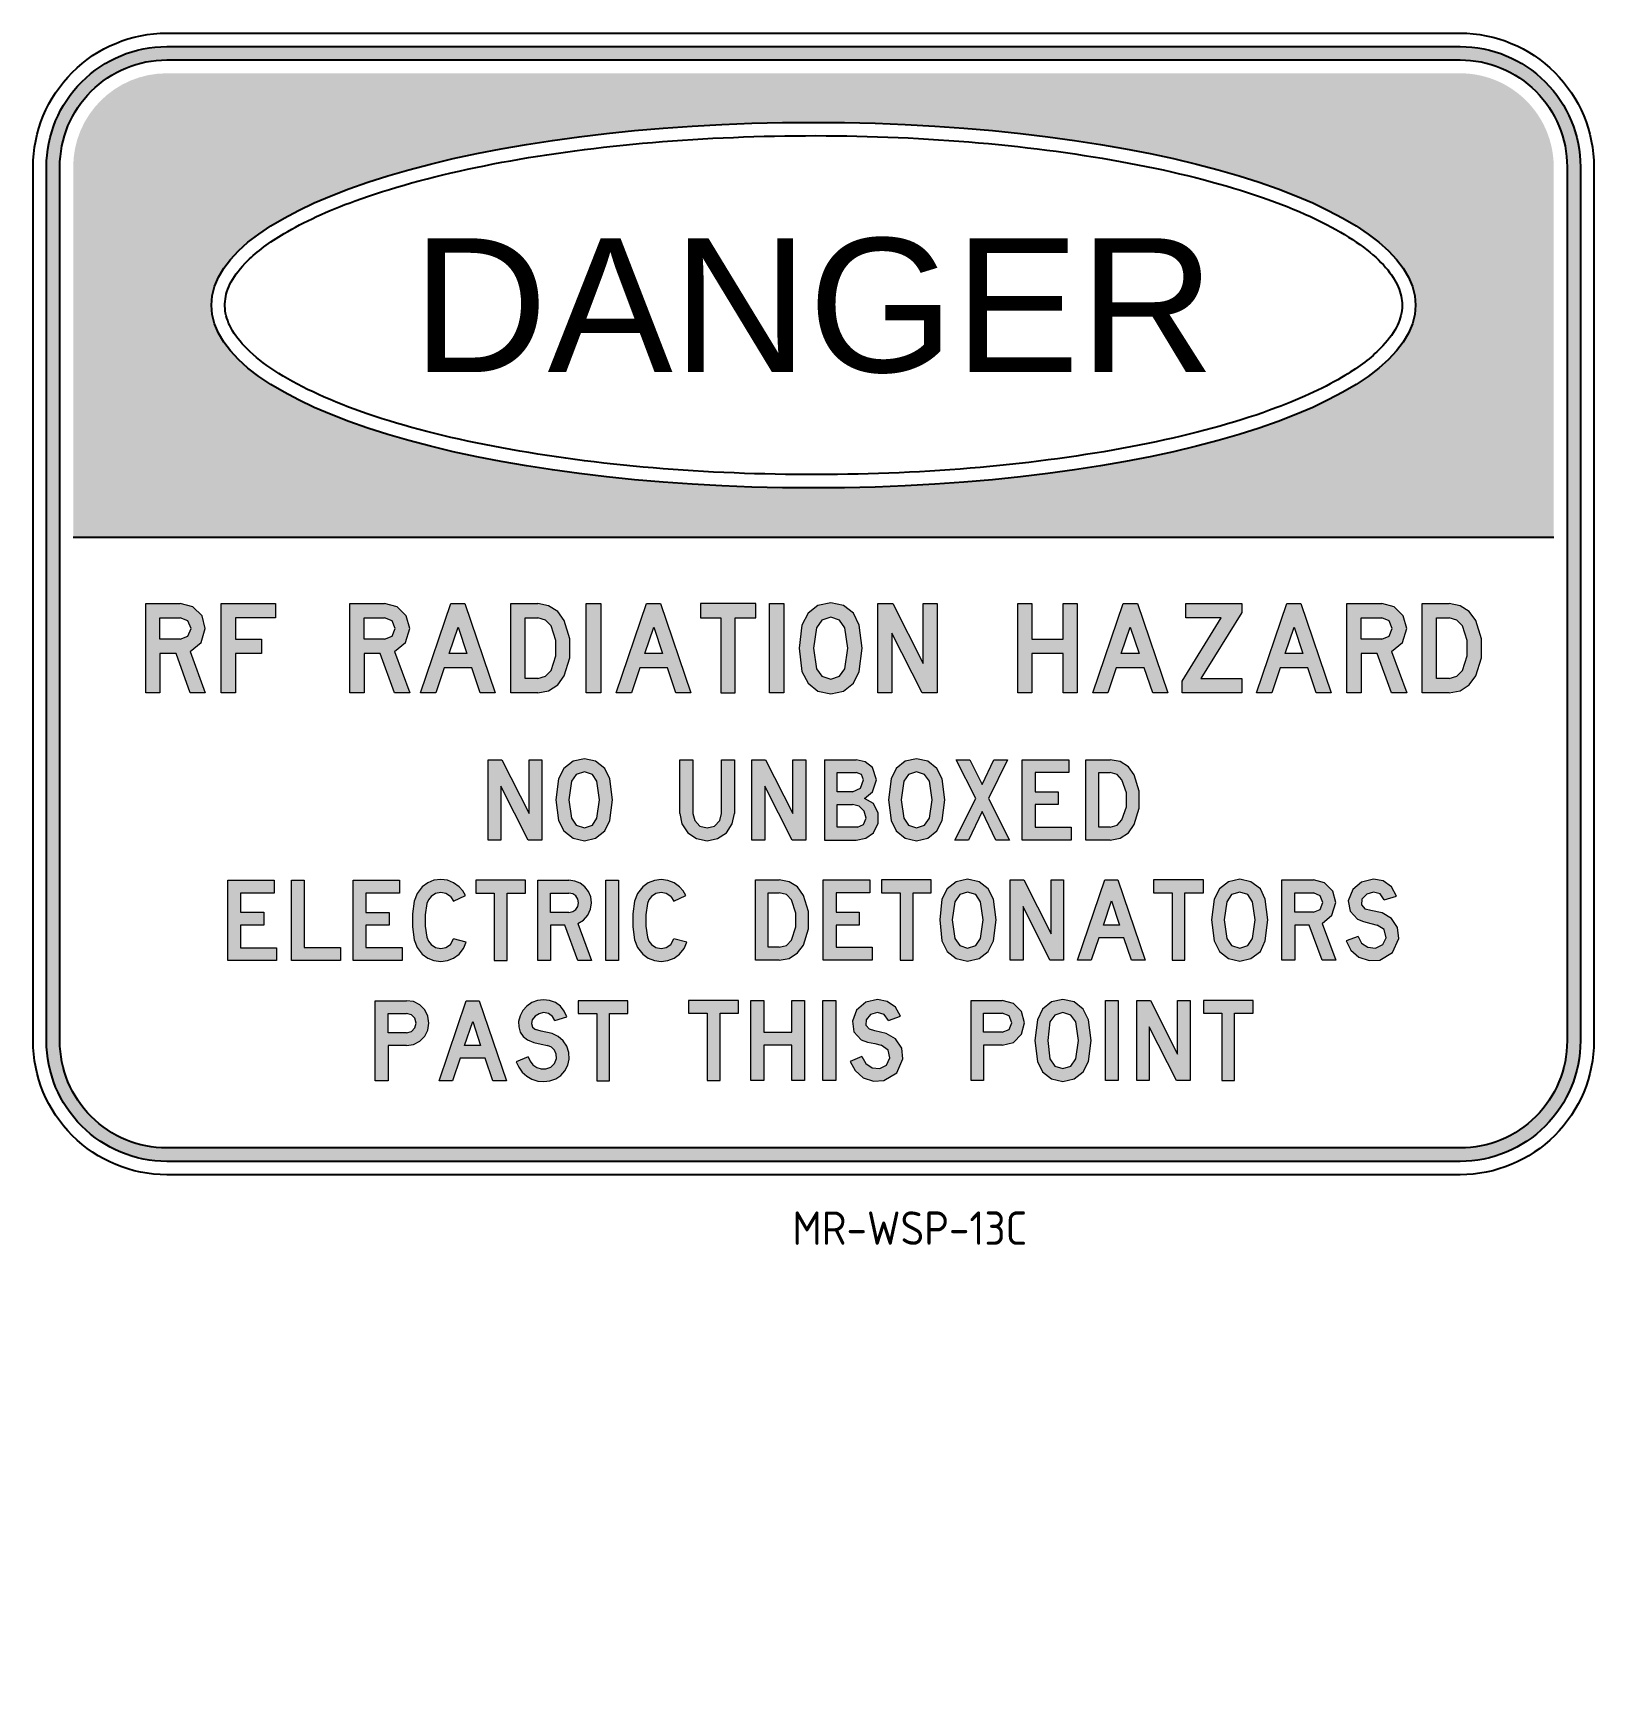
# Model space of a CAD drawing. Extents: x 132 to 272, y 120 to 269.
import ezdxf
from ezdxf.enums import TextEntityAlignment as Align

# ---------------------------------------------------------------- set-up
doc = ezdxf.new("R2010")
doc.units = 0
doc.layers.get('0').update_dxf_attribs({"linetype": 'CONTINUOUS'})
for name, color, linetype in [('L25', 1, 'CONTINUOUS'), ('L35', 3, 'CONTINUOUS'), ('T25', 1, 'CONTINUOUS')]:
    doc.layers.add(name, color=color, linetype=linetype)
doc.styles.add('ISO', font='iso.shx')
doc.styles.add('SWIS721', font='swissko.ttf')

msp = doc.modelspace()

# ---------------------------------------------------------------- hatches: boundary and pattern name
at = {"layer": 'L25'}
h = msp.add_hatch(color=256, dxfattribs=at)
edge = h.paths.add_edge_path()
edge.add_line((132.86, 178.25), (132.86, 256.65))
edge.add_arc((143.66, 256.65), 10.8, 90, 180, ccw=False)
edge.add_line((143.66, 267.45), (259.66, 267.45))
edge.add_arc((259.66, 256.65), 10.8, 0, 90, ccw=False)
edge.add_line((270.46, 256.65), (270.46, 178.25))
edge.add_arc((259.66, 178.25), 10.8, -90, 0, ccw=False)
edge.add_line((259.66, 167.45), (143.66, 167.45))
edge.add_arc((143.66, 178.25), 10.8, 180, 270, ccw=False)
edge = h.paths.add_edge_path(flags=16)
edge.add_line((134.06, 178.25), (134.06, 256.65))
edge.add_arc((143.66, 256.65), 9.6, 90, 180, ccw=False)
edge.add_line((143.66, 266.25), (259.66, 266.25))
edge.add_arc((259.66, 256.65), 9.6, 0, 90, ccw=False)
edge.add_line((269.26, 256.65), (269.26, 178.25))
edge.add_arc((259.66, 178.25), 9.6, -90, 0, ccw=False)
edge.add_line((259.66, 168.65), (143.66, 168.65))
edge.add_arc((143.66, 178.25), 9.6, 180, 270, ccw=False)
h = msp.add_hatch(color=256, dxfattribs=at)
edge = h.paths.add_edge_path()
edge.add_ellipse((201.66, 244.25), major_axis=(54, 0), ratio=0.303704, start_angle=33.3647, end_angle=368.4491, ccw=False)
edge.add_line((246.76, 253.27), (264.48, 263.54))
edge.add_arc((259.66, 256.65), 8.4, 55.028, 90)
edge.add_line((259.66, 265.05), (143.66, 265.05))
edge.add_arc((143.66, 256.65), 8.4, 90, 180)
edge.add_line((135.26, 256.65), (135.26, 223.45))
edge.add_line((135.26, 223.45), (268.06, 223.45))
edge.add_line((268.06, 223.45), (268.06, 253.66))
edge.add_line((268.06, 253.66), (255.08, 246.66))
edge = h.paths.add_edge_path(flags=17)
edge.add_arc((259.66, 256.65), 8.4, 0, 55.028)
edge.add_line((264.48, 263.54), (246.76, 253.27))
edge.add_ellipse((201.66, 244.25), major_axis=(54, 0), ratio=0.303704, start_angle=8.4491, end_angle=33.3647, ccw=False)
edge.add_line((255.08, 246.66), (268.06, 253.66))
edge.add_line((268.06, 253.66), (268.06, 256.65))
h = msp.add_hatch(color=256, dxfattribs=at)
h.paths.add_polyline_path([(170.57, 213), (168.97, 213), (169.79, 215.38)], flags=16)
h.paths.add_polyline_path([(166.42, 209.47), (169.14, 217.49), (170.4, 217.49), (173.12, 209.47), (171.76, 209.47), (171.01, 211.71), (168.53, 211.71), (167.78, 209.47)])
h.paths.add_polyline_path([(181.28, 217.49), (182.58, 217.49), (182.58, 209.47), (181.28, 209.47)])
h.paths.add_polyline_path([(188.12, 213), (186.52, 213), (187.34, 215.38)], flags=16)
h.paths.add_polyline_path([(183.97, 209.47), (186.69, 217.49), (187.95, 217.49), (190.67, 209.47), (189.31, 209.47), (188.56, 211.71), (186.08, 211.71), (185.33, 209.47)])
h.paths.add_polyline_path([(191.52, 217.49), (191.52, 216.2), (193.36, 216.2), (193.36, 209.47), (194.65, 209.47), (194.65, 216.2), (196.48, 216.2), (196.48, 217.49)])
h.paths.add_polyline_path([(197.71, 217.49), (199, 217.49), (199, 209.47), (197.71, 209.47)])
h.paths.add_polyline_path([(207.43, 217.49), (208.79, 217.49), (211.51, 212.12), (211.51, 217.49), (212.77, 217.49), (212.77, 209.47), (211.41, 209.47), (208.69, 214.84), (208.69, 209.47), (207.43, 209.47)])
h.paths.add_polyline_path([(148.54, 217.49), (153.4, 217.49), (153.4, 216.2), (149.83, 216.2), (149.83, 214.3), (152.14, 214.3), (152.14, 213), (149.83, 213), (149.83, 209.47), (148.54, 209.47)])
h.paths.add_polyline_path([(219.98, 217.49), (221.24, 217.49), (221.24, 214.3), (224.06, 214.3), (224.06, 217.49), (225.32, 217.49), (225.32, 209.47), (224.06, 209.47), (224.06, 213), (221.24, 213), (221.24, 209.47), (219.98, 209.47)])
h.paths.add_polyline_path([(230.86, 213), (229.27, 213), (230.08, 215.38)], flags=16)
h.paths.add_polyline_path([(226.71, 209.47), (229.44, 217.49), (230.73, 217.49), (233.45, 209.47), (232.09, 209.47), (231.31, 211.71), (228.82, 211.71), (228.07, 209.47)])
h.paths.add_polyline_path([(235.05, 217.49), (240.08, 217.49), (240.08, 216.68), (236.41, 210.76), (240.08, 210.76), (240.08, 209.47), (234.74, 209.47), (234.74, 210.52), (238.24, 216.2), (235.05, 216.2)])
h.paths.add_polyline_path([(245.55, 213), (243.96, 213), (244.77, 215.38)], flags=16)
h.paths.add_polyline_path([(241.41, 209.47), (244.13, 217.49), (245.38, 217.49), (248.1, 209.47), (246.74, 209.47), (246, 211.71), (243.51, 211.71), (242.77, 209.47)])
h.paths.add_polyline_path([(252.63, 214.3), (253.31, 214.57), (253.58, 215.25), (253.31, 215.93), (252.63, 216.2), (250.79, 216.2), (250.79, 214.3)], flags=16)
h.paths.add_polyline_path([(253.51, 213.17), (254.87, 209.47), (253.51, 209.47), (252.22, 213), (250.79, 213), (250.79, 209.47), (249.5, 209.47), (249.5, 217.49), (252.63, 217.49), (253.75, 217.19), (254.57, 216.37), (254.87, 215.25), (254.5, 213.99)])
h.paths.add_polyline_path([(258.68, 210.76), (257.56, 210.76), (257.56, 216.2), (258.68, 216.2), (259.36, 216), (259.87, 215.49), (260.31, 214.16), (260.31, 212.8), (259.87, 211.47), (259.36, 210.96)], flags=16)
h.paths.add_polyline_path([(258.68, 209.47), (256.27, 209.47), (256.27, 217.49), (258.68, 217.49), (259.67, 217.29), (260.48, 216.78), (261.06, 215.96), (261.57, 214.33), (261.57, 212.63), (261.06, 211), (260.48, 210.18), (259.67, 209.67)])
h.paths.add_polyline_path([(163.19, 214.3), (161.36, 214.3), (161.36, 216.2), (163.19, 216.2), (163.87, 215.93), (164.14, 215.25), (163.87, 214.57)], flags=16)
h.paths.add_polyline_path([(164.08, 213.17), (165.44, 209.47), (164.08, 209.47), (162.78, 213), (161.36, 213), (161.36, 209.47), (160.06, 209.47), (160.06, 217.49), (163.19, 217.49), (164.31, 217.19), (165.13, 216.37), (165.44, 215.25), (165.06, 213.99)])
h.paths.add_polyline_path([(176.93, 210.76), (175.81, 210.76), (175.81, 216.2), (176.93, 216.2), (177.61, 216), (178.12, 215.49), (178.56, 214.16), (178.56, 212.8), (178.12, 211.47), (177.61, 210.96)], flags=16)
h.paths.add_polyline_path([(176.93, 209.47), (174.52, 209.47), (174.52, 217.49), (176.93, 217.49), (177.88, 217.29), (178.73, 216.78), (179.31, 215.96), (179.82, 214.33), (179.82, 212.63), (179.31, 211), (178.73, 210.18), (177.88, 209.67)])
h.paths.add_polyline_path([(203.22, 216.27), (202.4, 216), (201.92, 215.32), (201.65, 213.48), (201.92, 211.64), (202.4, 210.96), (203.22, 210.69), (204, 210.96), (204.47, 211.64), (204.75, 213.48), (204.47, 215.32), (204, 216)], flags=16)
h.paths.add_polyline_path([(203.22, 217.56), (202.06, 217.32), (201.18, 216.61), (200.63, 215.55), (200.39, 213.48), (200.63, 211.4), (201.18, 210.35), (202.06, 209.64), (203.22, 209.4), (204.34, 209.64), (205.26, 210.35), (205.77, 211.4), (206.04, 213.48), (205.77, 215.55), (205.26, 216.61), (204.34, 217.32)])
h.paths.add_polyline_path([(144.86, 214.3), (143.03, 214.3), (143.03, 216.2), (144.86, 216.2), (145.54, 215.93), (145.85, 215.25), (145.54, 214.57)], flags=16)
h.paths.add_polyline_path([(145.75, 213.17), (147.11, 209.47), (145.75, 209.47), (144.49, 213), (143.03, 213), (143.03, 209.47), (141.77, 209.47), (141.77, 217.49), (144.86, 217.49), (145.99, 217.19), (146.84, 216.37), (147.11, 215.25), (146.73, 213.99)])
h = msp.add_hatch(color=256, dxfattribs=at)
h.paths.add_polyline_path([(196.14, 203.48), (197.37, 203.48), (199.82, 198.65), (199.82, 203.48), (200.97, 203.48), (200.97, 196.27), (199.75, 196.27), (197.3, 201.1), (197.3, 196.27), (196.14, 196.27)])
h.paths.add_polyline_path([(214.47, 203.48), (215.7, 203.48), (216.79, 201.24), (217.84, 203.48), (219.06, 203.48), (217.36, 200.01), (219.23, 196.27), (218.01, 196.27), (216.79, 198.82), (215.56, 196.27), (214.34, 196.27), (216.21, 200.01)])
h.paths.add_polyline_path([(220.39, 203.48), (224.57, 203.48), (224.57, 202.33), (221.55, 202.33), (221.55, 200.59), (223.62, 200.59), (223.62, 199.47), (221.55, 199.47), (221.55, 197.43), (224.78, 197.43), (224.78, 196.27), (220.39, 196.27)])
h.paths.add_polyline_path([(172.48, 203.48), (173.7, 203.48), (176.15, 198.65), (176.15, 203.48), (177.3, 203.48), (177.3, 196.27), (176.08, 196.27), (173.63, 201.1), (173.63, 196.27), (172.48, 196.27)])
h.paths.add_polyline_path([(189.68, 198.65), (189.68, 203.48), (190.84, 203.48), (190.84, 198.65), (191.01, 198.01), (191.48, 197.53), (192.13, 197.36), (192.78, 197.53), (193.25, 198.01), (193.42, 198.65), (193.42, 203.48), (194.58, 203.48), (194.58, 198.65), (194.38, 197.73), (193.87, 196.92), (193.05, 196.41), (192.13, 196.2), (191.18, 196.41), (190.4, 196.92), (189.85, 197.73)])
h.paths.add_polyline_path([(205.6, 197.43), (203.79, 197.43), (203.79, 199.47), (205.16, 199.47), (205.77, 199.3), (206.21, 198.86), (206.38, 198.24), (206.14, 197.67)], flags=16)
h.paths.add_polyline_path([(205.16, 200.59), (203.79, 200.59), (203.79, 202.33), (205.5, 202.33), (205.97, 202.16), (206.14, 201.68), (205.87, 200.93)], flags=16)
h.paths.add_polyline_path([(202.64, 203.48), (202.64, 196.27), (205.5, 196.27), (206.35, 196.44), (207.03, 196.92), (207.47, 197.77), (207.47, 198.69), (207.03, 199.54), (206.24, 200.01), (206.96, 200.59), (207.3, 201.68), (206.96, 202.77), (206.31, 203.28), (205.5, 203.48)])
h.paths.add_polyline_path([(210.9, 202.39), (210.19, 202.16), (209.78, 201.54), (209.54, 199.88), (209.78, 198.24), (210.19, 197.6), (210.9, 197.36), (211.62, 197.6), (212.06, 198.24), (212.3, 199.88), (212.06, 201.54), (211.62, 202.16)], flags=16)
h.paths.add_polyline_path([(210.9, 203.55), (209.88, 203.35), (209.07, 202.7), (208.62, 201.75), (208.39, 199.88), (208.62, 198.01), (209.07, 197.09), (209.88, 196.44), (210.9, 196.2), (211.92, 196.44), (212.74, 197.09), (213.21, 198.01), (213.45, 199.88), (213.21, 201.75), (212.74, 202.7), (211.92, 203.35)])
h.paths.add_polyline_path([(228.28, 197.43), (227.26, 197.43), (227.26, 202.33), (228.28, 202.33), (228.89, 202.16), (229.33, 201.68), (229.74, 200.52), (229.74, 199.26), (229.33, 198.07), (228.89, 197.6)], flags=16)
h.paths.add_polyline_path([(228.28, 196.27), (226.1, 196.27), (226.1, 203.48), (228.28, 203.48), (229.16, 203.31), (229.91, 202.84), (230.42, 202.12), (230.86, 200.66), (230.86, 199.13), (230.42, 197.67), (229.91, 196.92), (229.16, 196.44)])
h.paths.add_polyline_path([(181.11, 202.39), (180.36, 202.16), (179.96, 201.54), (179.72, 199.88), (179.96, 198.24), (180.36, 197.6), (181.11, 197.36), (181.83, 197.6), (182.24, 198.24), (182.47, 199.88), (182.24, 201.54), (181.83, 202.16)], flags=16)
h.paths.add_polyline_path([(181.11, 203.55), (180.09, 203.35), (179.28, 202.7), (178.8, 201.75), (178.56, 199.88), (178.8, 198.01), (179.28, 197.09), (180.09, 196.44), (181.11, 196.2), (182.1, 196.44), (182.95, 197.09), (183.39, 198.01), (183.63, 199.88), (183.39, 201.75), (182.95, 202.7), (182.1, 203.35)])
h = msp.add_hatch(color=256, dxfattribs=at)
h.paths.add_polyline_path([(149.12, 192.66), (153.29, 192.66), (153.29, 191.52), (150.27, 191.52), (150.27, 189.79), (152.37, 189.79), (152.37, 188.64), (150.27, 188.64), (150.27, 186.61), (153.5, 186.61), (153.5, 185.46), (149.12, 185.46)])
h.paths.add_polyline_path([(154.83, 192.66), (155.99, 192.66), (155.99, 186.62), (159.22, 186.62), (159.22, 185.46), (154.83, 185.46)])
h.paths.add_polyline_path([(160.37, 192.66), (164.54, 192.66), (164.54, 191.51), (161.52, 191.51), (161.52, 189.78), (163.61, 189.78), (163.61, 188.63), (161.52, 188.63), (161.52, 186.62), (164.76, 186.62), (164.76, 185.46), (160.37, 185.46)])
h.paths.add_polyline_path([(171.36, 192.66), (171.36, 191.51), (173.02, 191.51), (173.02, 185.46), (174.17, 185.46), (174.17, 191.51), (175.82, 191.51), (175.82, 192.66)])
h.paths.add_polyline_path([(183.02, 192.66), (184.17, 192.66), (184.17, 185.46), (183.02, 185.46)])
h.paths.add_polyline_path([(168.22, 192.73), (167.62, 192.66), (167.06, 192.44), (166.56, 192.08), (166.11, 191.49), (165.85, 190.79), (165.7, 189.64), (165.7, 188.48), (165.85, 187.33), (166.11, 186.63), (166.56, 186.03), (167.06, 185.69), (167.62, 185.46), (168.22, 185.39), (168.82, 185.46), (169.38, 185.69), (169.87, 186.03), (170.27, 186.53), (170.52, 187.11), (169.37, 187.41), (169.09, 186.9), (168.69, 186.64), (168.22, 186.54), (167.75, 186.64), (167.36, 186.9), (167.13, 187.2), (166.99, 187.55), (166.84, 188.56), (166.84, 189.57), (166.99, 190.57), (167.13, 190.92), (167.36, 191.22), (167.75, 191.48), (168.22, 191.58), (168.69, 191.48), (169.09, 191.22), (169.37, 190.79), (170.45, 191.29), (170.2, 191.72), (169.87, 192.08), (169.38, 192.44), (168.82, 192.66)])
h.paths.add_polyline_path([(179.73, 189.78), (178.08, 189.78), (178.08, 191.51), (179.73, 191.51), (180.07, 191.44), (180.34, 191.26), (180.53, 190.97), (180.59, 190.64), (180.53, 190.31), (180.34, 190.03), (180.07, 189.85)], flags=16)
h.paths.add_polyline_path([(180.52, 188.78), (181.75, 185.46), (180.52, 185.46), (179.37, 188.63), (178.08, 188.63), (178.08, 185.46), (176.93, 185.46), (176.93, 192.66), (179.73, 192.66), (180.26, 192.59), (180.74, 192.39), (181.16, 192.07), (181.48, 191.65), (181.68, 191.17), (181.75, 190.64), (181.66, 190.06), (181.41, 189.52), (181.02, 189.08)])
h.paths.add_polyline_path([(157.73, 155.88), (163.23, 155.88), (163.23, 152.13), (157.73, 152.13)], flags=9)
msp.add_hatch(color=256, dxfattribs=at).paths.add_polyline_path([(188, 191.58), (187.52, 191.48), (187.13, 191.22), (186.9, 190.92), (186.77, 190.57), (186.61, 189.57), (186.61, 188.55), (186.77, 187.55), (186.9, 187.2), (187.13, 186.9), (187.52, 186.64), (188, 186.54), (188.46, 186.64), (188.86, 186.9), (189.14, 187.41), (190.29, 187.12), (190.05, 186.54), (189.64, 186.04), (189.16, 185.68), (188.6, 185.46), (188, 185.39), (187.4, 185.46), (186.82, 185.68), (186.34, 186.04), (185.88, 186.63), (185.61, 187.33), (185.47, 188.48), (185.47, 189.64), (185.61, 190.78), (185.88, 191.49), (186.34, 192.08), (186.82, 192.44), (187.4, 192.65), (188, 192.73), (188.6, 192.65), (189.16, 192.44), (189.64, 192.08), (189.97, 191.71), (190.22, 191.29), (189.14, 190.78), (188.86, 191.22), (188.46, 191.48)])
h = msp.add_hatch(color=256, dxfattribs=at)
h.paths.add_polyline_path([(202.54, 192.7), (206.72, 192.7), (206.72, 191.55), (203.69, 191.55), (203.69, 189.81), (205.77, 189.81), (205.77, 188.65), (203.69, 188.65), (203.69, 186.65), (206.92, 186.65), (206.92, 185.49), (202.54, 185.49)])
h.paths.add_polyline_path([(207.77, 192.7), (207.77, 191.55), (209.44, 191.55), (209.44, 185.49), (210.6, 185.49), (210.6, 191.55), (212.23, 191.55), (212.23, 192.7)])
h.paths.add_polyline_path([(219.3, 192.7), (220.53, 192.7), (222.97, 187.87), (222.97, 192.7), (224.1, 192.7), (224.1, 185.49), (222.87, 185.49), (220.46, 190.32), (220.46, 185.49), (219.3, 185.49)])
h.paths.add_polyline_path([(229.1, 188.65), (227.67, 188.65), (228.38, 190.83)], flags=16)
h.paths.add_polyline_path([(225.35, 185.49), (227.8, 192.7), (228.96, 192.7), (231.41, 185.49), (230.18, 185.49), (229.5, 187.5), (227.26, 187.5), (226.58, 185.49)])
h.paths.add_polyline_path([(232.16, 192.7), (232.16, 191.55), (233.82, 191.55), (233.82, 185.49), (234.98, 185.49), (234.98, 191.55), (236.64, 191.55), (236.64, 192.7)])
h.paths.add_polyline_path([(238.75, 187.43), (239.16, 186.82), (239.91, 186.58), (240.62, 186.82), (241.03, 187.43), (241.27, 189.1), (241.03, 190.73), (240.62, 191.38), (239.91, 191.61), (239.16, 191.38), (238.75, 190.73), (238.51, 189.1)], flags=16)
h.paths.add_polyline_path([(239.91, 192.77), (238.89, 192.53), (238.07, 191.89), (237.6, 190.97), (237.36, 189.1), (237.6, 187.23), (238.07, 186.27), (238.89, 185.66), (239.91, 185.42), (240.89, 185.66), (241.75, 186.27), (242.19, 187.23), (242.43, 189.1), (242.19, 190.97), (241.75, 191.89), (240.89, 192.53)])
h.paths.add_polyline_path([(246.51, 189.81), (244.84, 189.81), (244.84, 191.55), (246.51, 191.55), (247.12, 191.27), (247.36, 190.66), (247.12, 190.05)], flags=16)
h.paths.add_polyline_path([(247.29, 188.79), (248.51, 185.49), (247.29, 185.49), (246.13, 188.65), (244.84, 188.65), (244.84, 185.49), (243.68, 185.49), (243.68, 192.7), (246.51, 192.7), (247.49, 192.43), (248.24, 191.68), (248.51, 190.66), (248.17, 189.54)])
h.paths.add_polyline_path([(252.86, 190.9), (253.95, 191.24), (253.51, 192.06), (252.76, 192.6), (251.88, 192.77), (250.82, 192.5), (250.04, 191.82), (249.63, 190.83), (249.8, 189.88), (250.45, 189.17), (250.99, 188.96), (251.64, 188.79), (252.22, 188.65), (252.86, 188.25), (253.04, 187.5), (252.73, 186.89), (252.08, 186.58), (251.4, 186.65), (250.82, 187.02), (250.52, 187.63), (249.43, 187.23), (249.87, 186.38), (250.59, 185.76), (251.5, 185.46), (252.46, 185.49), (253.61, 186.17), (254.16, 187.43), (254.06, 188.42), (253.51, 189.23), (252.66, 189.74), (251.64, 189.95), (251.16, 190.08), (250.82, 190.46), (250.86, 190.97), (251.3, 191.41), (251.88, 191.61), (252.49, 191.44)])
h.paths.add_polyline_path([(198.59, 186.65), (197.61, 186.65), (197.61, 191.55), (198.59, 191.55), (199.24, 191.38), (199.68, 190.9), (200.09, 189.71), (200.09, 188.48), (199.68, 187.29), (199.24, 186.82)], flags=16)
h.paths.add_polyline_path([(198.59, 185.49), (196.45, 185.49), (196.45, 192.7), (198.59, 192.7), (199.48, 192.53), (200.22, 192.06), (200.77, 191.31), (201.21, 189.85), (201.21, 188.31), (200.77, 186.85), (200.22, 186.14), (199.48, 185.66)])
h.paths.add_polyline_path([(215.49, 191.61), (214.78, 191.38), (214.34, 190.73), (214.1, 189.1), (214.34, 187.43), (214.78, 186.82), (215.49, 186.58), (216.21, 186.82), (216.65, 187.43), (216.89, 189.1), (216.65, 190.73), (216.21, 191.38)], flags=16)
h.paths.add_polyline_path([(215.49, 192.77), (214.47, 192.53), (213.66, 191.89), (213.18, 190.97), (212.98, 189.1), (213.18, 187.23), (213.66, 186.27), (214.47, 185.66), (215.49, 185.42), (216.51, 185.66), (217.33, 186.27), (217.81, 187.23), (218.04, 189.1), (217.81, 190.97), (217.33, 191.89), (216.51, 192.53)])
h.paths.add_polyline_path([(240.09, 155.88), (245.59, 155.88), (245.59, 152.13), (240.09, 152.13)], flags=9)
h = msp.add_hatch(color=256, dxfattribs=at)
h.paths.add_polyline_path([(171.8, 177.84), (170.37, 177.84), (171.09, 179.99)], flags=16)
h.paths.add_polyline_path([(168.07, 174.67), (170.51, 181.86), (171.66, 181.86), (174.11, 174.67), (172.89, 174.67), (172.2, 176.69), (169.96, 176.69), (169.29, 174.67)])
h.paths.add_polyline_path([(180.56, 181.86), (180.56, 180.72), (182.22, 180.72), (182.22, 174.67), (183.36, 174.67), (183.36, 180.72), (185.02, 180.72), (185.02, 181.86)])
h.paths.add_polyline_path([(165.16, 178.99), (163.5, 178.99), (163.5, 180.72), (165.16, 180.72), (165.59, 180.6), (165.9, 180.29), (166.01, 179.85), (165.9, 179.42), (165.59, 179.11)], flags=16)
h.paths.add_polyline_path([(165.16, 177.84), (163.5, 177.84), (163.5, 174.67), (162.34, 174.67), (162.34, 181.86), (165.16, 181.86), (165.77, 181.78), (166.34, 181.48), (166.79, 181.05), (167.07, 180.47), (167.17, 179.85), (167.07, 179.23), (166.79, 178.67), (166.34, 178.22), (165.77, 177.94)])
h.paths.add_polyline_path([(178.45, 180.07), (179.53, 180.42), (179.31, 180.93), (178.96, 181.36), (178.51, 181.69), (177.99, 181.88), (177.44, 181.94), (176.91, 181.87), (176.41, 181.69), (175.96, 181.38), (175.6, 180.99), (175.34, 180.51), (175.21, 179.99), (175.22, 179.51), (175.36, 179.05), (175.63, 178.64), (176, 178.34), (176.58, 178.12), (177.22, 177.97), (177.8, 177.83), (178.15, 177.68), (178.42, 177.41), (178.58, 177.06), (178.6, 176.68), (178.43, 176.24), (178.1, 175.91), (177.66, 175.75), (177.24, 175.75), (176.84, 175.87), (176.49, 176.11), (176.24, 176.44), (176.07, 176.82), (175, 176.39), (175.22, 175.89), (175.53, 175.45), (175.94, 175.08), (176.41, 174.81), (176.94, 174.64), (177.47, 174.6), (178.02, 174.66), (178.54, 174.85), (179, 175.16), (179.36, 175.57), (179.62, 176.07), (179.75, 176.61), (179.72, 177.21), (179.55, 177.77), (179.22, 178.26), (178.77, 178.65), (178.23, 178.91), (177.22, 179.12), (176.72, 179.27), (176.47, 179.49), (176.36, 179.81), (176.44, 180.13), (176.69, 180.46), (177.04, 180.69), (177.44, 180.79), (177.88, 180.71), (178.24, 180.45)])
h.paths.add_polyline_path([(145.87, 123.88), (148.12, 123.88), (148.12, 120.13), (145.87, 120.13)], flags=9)
h = msp.add_hatch(color=256, dxfattribs=at)
h.paths.add_polyline_path([(227.84, 181.89), (228.99, 181.89), (228.99, 174.71), (227.84, 174.71)])
h.paths.add_polyline_path([(230.66, 181.89), (231.88, 181.89), (234.3, 177.06), (234.3, 181.89), (235.45, 181.89), (235.45, 174.71), (234.23, 174.71), (231.78, 179.51), (231.78, 174.71), (230.66, 174.71)])
h.paths.add_polyline_path([(236.64, 181.89), (236.64, 180.73), (238.28, 180.73), (238.28, 174.71), (239.43, 174.71), (239.43, 180.73), (241.1, 180.73), (241.1, 181.89)])
h.paths.add_polyline_path([(190.46, 181.89), (190.46, 180.73), (192.13, 180.73), (192.13, 174.71), (193.29, 174.71), (193.29, 180.73), (194.92, 180.73), (194.92, 181.89)])
h.paths.add_polyline_path([(196.04, 181.89), (197.2, 181.89), (197.2, 179.03), (199.71, 179.03), (199.71, 181.89), (200.87, 181.89), (200.87, 174.71), (199.71, 174.71), (199.71, 177.88), (197.2, 177.88), (197.2, 174.71), (196.04, 174.71)])
h.paths.add_polyline_path([(202.5, 181.89), (203.66, 181.89), (203.66, 174.71), (202.5, 174.71)])
h.paths.add_polyline_path([(218.59, 179.03), (216.92, 179.03), (216.92, 180.73), (218.59, 180.73), (219.2, 180.49), (219.44, 179.88), (219.2, 179.27)], flags=16)
h.paths.add_polyline_path([(218.59, 177.88), (216.92, 177.88), (216.92, 174.71), (215.8, 174.71), (215.8, 181.89), (218.59, 181.89), (219.61, 181.62), (220.32, 180.9), (220.59, 179.88), (220.32, 178.86), (219.61, 178.11)])
h.paths.add_polyline_path([(224.03, 180.8), (223.31, 180.56), (222.87, 179.95), (222.67, 178.28), (222.87, 176.65), (223.31, 176), (224.03, 175.77), (224.74, 176), (225.18, 176.65), (225.42, 178.28), (225.18, 179.95), (224.74, 180.56)], flags=16)
h.paths.add_polyline_path([(224.03, 181.96), (223.01, 181.75), (222.19, 181.11), (221.75, 180.15), (221.51, 178.28), (221.75, 176.41), (222.19, 175.49), (223.01, 174.85), (224.03, 174.61), (225.05, 174.85), (225.86, 175.49), (226.34, 176.41), (226.58, 178.28), (226.34, 180.15), (225.86, 181.11), (225.05, 181.75)])
h.paths.add_polyline_path([(208.39, 180.09), (209.47, 180.46), (209.03, 181.28), (208.28, 181.79), (207.4, 181.96), (206.35, 181.72), (205.53, 181), (205.16, 180.02), (205.29, 179.07), (205.94, 178.35), (206.52, 178.15), (207.16, 178.01), (207.74, 177.88), (208.35, 177.43), (208.52, 176.72), (208.22, 176.07), (207.6, 175.77), (206.92, 175.83), (206.35, 176.24), (206.01, 176.86), (204.95, 176.41), (205.39, 175.6), (206.11, 174.95), (207.03, 174.64), (207.98, 174.71), (209.13, 175.39), (209.68, 176.65), (209.58, 177.6), (209.03, 178.45), (208.18, 178.93), (207.16, 179.17), (206.69, 179.3), (206.35, 179.68), (206.38, 180.15), (206.79, 180.63), (207.4, 180.8), (208.01, 180.63)])
h.paths.add_polyline_path([(255.21, 123.88), (257.46, 123.88), (257.46, 120.13), (255.21, 120.13)], flags=9)

# ---------------------------------------------------------------- linework, layer by layer
at = {"color": 3, "lineweight": 0}
for points in [[(145.75, 213.17), (147.11, 209.47), (145.75, 209.47), (144.49, 213), (143.03, 213), (143.03, 209.47), (141.77, 209.47), (141.77, 217.49)], [(141.77, 217.49), (144.86, 217.49)], [(147.11, 215.25), (146.84, 216.37), (145.99, 217.19), (144.86, 217.49)], [(148.54, 217.49), (153.4, 217.49), (153.4, 216.2), (149.83, 216.2), (149.83, 214.3), (152.14, 214.3), (152.14, 213), (149.83, 213), (149.83, 209.47), (148.54, 209.47), (148.54, 217.49), (148.54, 217.49)], [(164.08, 213.17), (165.44, 209.47), (164.08, 209.47), (162.78, 213), (161.36, 213), (161.36, 209.47), (160.06, 209.47), (160.06, 217.49)], [(160.06, 217.49), (163.19, 217.49)], [(165.44, 215.25), (165.13, 216.37), (164.31, 217.19), (163.19, 217.49)], [(166.42, 209.47), (169.14, 217.49), (170.4, 217.49), (173.12, 209.47), (171.76, 209.47), (171.01, 211.71), (168.53, 211.71), (167.78, 209.47), (166.42, 209.47), (166.42, 209.47)], [(176.93, 209.47), (174.52, 209.47), (174.52, 217.49)], [(174.52, 217.49), (176.93, 217.49)], [(179.31, 215.96), (178.73, 216.78), (177.88, 217.29), (176.93, 217.49)], [(181.28, 217.49), (182.58, 217.49), (182.58, 209.47), (181.28, 209.47), (181.28, 217.49), (181.28, 217.49)], [(183.97, 209.47), (186.69, 217.49), (187.95, 217.49), (190.67, 209.47), (189.31, 209.47), (188.56, 211.71), (186.08, 211.71), (185.33, 209.47), (183.97, 209.47), (183.97, 209.47)], [(191.52, 217.49), (191.52, 216.2), (193.36, 216.2), (193.36, 209.47), (194.65, 209.47), (194.65, 216.2), (196.48, 216.2), (196.48, 217.49), (191.52, 217.49), (191.52, 217.49)], [(197.71, 217.49), (199, 217.49), (199, 209.47), (197.71, 209.47), (197.71, 217.49), (197.71, 217.49)], [(203.22, 217.56), (202.06, 217.32), (201.18, 216.61), (200.63, 215.55)], [(205.77, 215.55), (205.26, 216.61), (204.34, 217.32), (203.22, 217.56)], [(207.43, 217.49), (208.79, 217.49), (211.51, 212.12), (211.51, 217.49), (212.77, 217.49), (212.77, 209.47), (211.41, 209.47), (208.69, 214.84), (208.69, 209.47), (207.43, 209.47), (207.43, 217.49), (207.43, 217.49)], [(219.98, 217.49), (221.24, 217.49), (221.24, 214.3), (224.06, 214.3), (224.06, 217.49), (225.32, 217.49), (225.32, 209.47), (224.06, 209.47), (224.06, 213), (221.24, 213), (221.24, 209.47), (219.98, 209.47), (219.98, 217.49), (219.98, 217.49)], [(226.71, 209.47), (229.44, 217.49), (230.73, 217.49), (233.45, 209.47), (232.09, 209.47), (231.31, 211.71), (228.82, 211.71), (228.07, 209.47), (226.71, 209.47), (226.71, 209.47)], [(235.05, 217.49), (240.08, 217.49), (240.08, 216.68), (236.41, 210.76), (240.08, 210.76), (240.08, 209.47), (234.74, 209.47), (234.74, 210.52), (238.24, 216.2), (235.05, 216.2), (235.05, 217.49), (235.05, 217.49)], [(241.41, 209.47), (244.13, 217.49), (245.38, 217.49), (248.1, 209.47), (246.74, 209.47), (246, 211.71), (243.51, 211.71), (242.77, 209.47), (241.41, 209.47), (241.41, 209.47)], [(253.51, 213.17), (254.87, 209.47), (253.51, 209.47), (252.22, 213), (250.79, 213), (250.79, 209.47), (249.5, 209.47), (249.5, 217.49)], [(249.5, 217.49), (252.63, 217.49)], [(254.87, 215.25), (254.57, 216.37), (253.75, 217.19), (252.63, 217.49)], [(258.68, 209.47), (256.27, 209.47), (256.27, 217.49)], [(256.27, 217.49), (258.68, 217.49)], [(261.06, 215.96), (260.48, 216.78), (259.67, 217.29), (258.68, 217.49)], [(144.86, 214.3), (143.03, 214.3), (143.03, 216.2)], [(143.03, 216.2), (144.86, 216.2)], [(145.85, 215.25), (145.54, 215.93), (144.86, 216.2)], [(163.19, 214.3), (161.36, 214.3), (161.36, 216.2)], [(161.36, 216.2), (163.19, 216.2)], [(164.14, 215.25), (163.87, 215.93), (163.19, 216.2)], [(170.57, 213), (168.97, 213), (169.79, 215.38), (170.57, 213), (170.57, 213)], [(176.93, 210.76), (175.81, 210.76), (175.81, 216.2)], [(175.81, 216.2), (176.93, 216.2)], [(178.12, 215.49), (177.61, 216), (176.93, 216.2)], [(178.12, 211.47), (178.56, 212.8), (178.56, 214.16), (178.12, 215.49)], [(179.31, 211), (179.82, 212.63), (179.82, 214.33), (179.31, 215.96)], [(188.12, 213), (186.52, 213), (187.34, 215.38), (188.12, 213), (188.12, 213)], [(200.63, 215.55), (200.39, 213.48), (200.63, 211.4)], [(203.22, 216.27), (202.4, 216), (201.92, 215.32)], [(204.47, 215.32), (204, 216), (203.22, 216.27)], [(205.77, 211.4), (206.04, 213.48), (205.77, 215.55)], [(230.86, 213), (229.27, 213), (230.08, 215.38), (230.86, 213), (230.86, 213)], [(245.55, 213), (243.96, 213), (244.77, 215.38), (245.55, 213), (245.55, 213)], [(252.63, 214.3), (250.79, 214.3), (250.79, 216.2)], [(250.79, 216.2), (252.63, 216.2)], [(253.58, 215.25), (253.31, 215.93), (252.63, 216.2)], [(258.68, 210.76), (257.56, 210.76), (257.56, 216.2)], [(257.56, 216.2), (258.68, 216.2)], [(259.87, 215.49), (259.36, 216), (258.68, 216.2)], [(259.87, 211.47), (260.31, 212.8), (260.31, 214.16), (259.87, 215.49)], [(261.06, 211), (261.57, 212.63), (261.57, 214.33), (261.06, 215.96)], [(144.86, 214.3), (145.54, 214.57), (145.85, 215.25)], [(145.75, 213.17), (146.73, 213.99), (147.11, 215.25)], [(163.19, 214.3), (163.87, 214.57), (164.14, 215.25)], [(164.08, 213.17), (165.06, 213.99), (165.44, 215.25)], [(201.92, 215.32), (201.65, 213.48), (201.92, 211.64)], [(204.47, 211.64), (204.75, 213.48), (204.47, 215.32)], [(252.63, 214.3), (253.31, 214.57), (253.58, 215.25)], [(253.51, 213.17), (254.5, 213.99), (254.87, 215.25)], [(176.93, 210.76), (177.61, 210.96), (178.12, 211.47)], [(176.93, 209.47), (177.88, 209.67), (178.73, 210.18), (179.31, 211)], [(200.63, 211.4), (201.18, 210.35), (202.06, 209.64), (203.22, 209.4)], [(201.92, 211.64), (202.4, 210.96), (203.22, 210.69)], [(203.22, 210.69), (204, 210.96), (204.47, 211.64)], [(203.22, 209.4), (204.34, 209.64), (205.26, 210.35), (205.77, 211.4)], [(258.68, 210.76), (259.36, 210.96), (259.87, 211.47)], [(258.68, 209.47), (259.67, 209.67), (260.48, 210.18), (261.06, 211)], [(172.48, 203.48), (173.7, 203.48), (176.15, 198.65), (176.15, 203.48), (177.3, 203.48), (177.3, 196.27), (176.08, 196.27), (173.63, 201.1), (173.63, 196.27), (172.48, 196.27), (172.48, 203.48), (172.48, 203.48)], [(181.11, 203.55), (180.09, 203.35), (179.28, 202.7), (178.8, 201.75)], [(183.39, 201.75), (182.95, 202.7), (182.1, 203.35), (181.11, 203.55)], [(189.68, 198.65), (189.68, 203.48)], [(189.68, 203.48), (190.84, 203.48), (190.84, 198.65), (191.01, 198.01), (191.48, 197.53), (192.13, 197.36), (192.78, 197.53), (193.25, 198.01), (193.42, 198.65), (193.42, 203.48), (194.58, 203.48), (194.58, 198.65)], [(196.14, 203.48), (197.37, 203.48), (199.82, 198.65), (199.82, 203.48), (200.97, 203.48), (200.97, 196.27), (199.75, 196.27), (197.3, 201.1), (197.3, 196.27), (196.14, 196.27), (196.14, 203.48), (196.14, 203.48)], [(202.64, 203.48), (202.64, 196.27), (205.5, 196.27), (206.35, 196.44), (207.03, 196.92), (207.47, 197.77), (207.47, 198.69), (207.03, 199.54), (206.24, 200.01)], [(202.64, 203.48), (205.5, 203.48)], [(206.96, 202.77), (206.31, 203.28), (205.5, 203.48)], [(210.9, 203.55), (209.88, 203.35), (209.07, 202.7), (208.62, 201.75)], [(213.21, 201.75), (212.74, 202.7), (211.92, 203.35), (210.9, 203.55)], [(214.47, 203.48), (215.7, 203.48), (216.79, 201.24), (217.84, 203.48), (219.06, 203.48), (217.36, 200.01), (219.23, 196.27), (218.01, 196.27), (216.79, 198.82), (215.56, 196.27), (214.34, 196.27), (216.21, 200.01), (214.47, 203.48), (214.47, 203.48)], [(220.39, 203.48), (224.57, 203.48), (224.57, 202.33), (221.55, 202.33), (221.55, 200.59), (223.62, 200.59), (223.62, 199.47), (221.55, 199.47), (221.55, 197.43), (224.78, 197.43), (224.78, 196.27), (220.39, 196.27), (220.39, 203.48), (220.39, 203.48)], [(228.28, 196.27), (226.1, 196.27), (226.1, 203.48)], [(226.1, 203.48), (228.28, 203.48)], [(230.42, 202.12), (229.91, 202.84), (229.16, 203.31), (228.28, 203.48)], [(181.11, 202.39), (180.36, 202.16), (179.96, 201.54)], [(182.24, 201.54), (181.83, 202.16), (181.11, 202.39)], [(205.16, 200.59), (203.79, 200.59), (203.79, 202.33)], [(203.79, 202.33), (205.5, 202.33)], [(206.14, 201.68), (205.97, 202.16), (205.5, 202.33)], [(206.96, 200.59), (207.3, 201.68), (206.96, 202.77)], [(210.9, 202.39), (210.19, 202.16), (209.78, 201.54)], [(212.06, 201.54), (211.62, 202.16), (210.9, 202.39)], [(228.28, 197.43), (227.26, 197.43), (227.26, 202.33)], [(227.26, 202.33), (228.28, 202.33)], [(229.33, 201.68), (228.89, 202.16), (228.28, 202.33)], [(230.42, 197.67), (230.86, 199.13), (230.86, 200.66), (230.42, 202.12)], [(178.8, 201.75), (178.56, 199.88), (178.8, 198.01)], [(179.96, 201.54), (179.72, 199.88), (179.96, 198.24)], [(182.24, 198.24), (182.47, 199.88), (182.24, 201.54)], [(183.39, 198.01), (183.63, 199.88), (183.39, 201.75)], [(205.16, 200.59), (205.87, 200.93), (206.14, 201.68)], [(206.24, 200.01), (206.96, 200.59)], [(208.62, 201.75), (208.39, 199.88), (208.62, 198.01)], [(209.78, 201.54), (209.54, 199.88), (209.78, 198.24)], [(212.06, 198.24), (212.3, 199.88), (212.06, 201.54)], [(213.21, 198.01), (213.45, 199.88), (213.21, 201.75)], [(229.33, 198.07), (229.74, 199.26), (229.74, 200.52), (229.33, 201.68)], [(205.6, 197.43), (203.79, 197.43), (203.79, 199.47)], [(203.79, 199.47), (205.16, 199.47)], [(206.38, 198.24), (206.21, 198.86), (205.77, 199.3), (205.16, 199.47)], [(178.8, 198.01), (179.28, 197.09), (180.09, 196.44), (181.11, 196.2)], [(179.96, 198.24), (180.36, 197.6), (181.11, 197.36)], [(181.11, 197.36), (181.83, 197.6), (182.24, 198.24)], [(181.11, 196.2), (182.1, 196.44), (182.95, 197.09), (183.39, 198.01)], [(189.68, 198.65), (189.85, 197.73), (190.4, 196.92), (191.18, 196.41), (192.13, 196.2)], [(192.13, 196.2), (193.05, 196.41), (193.87, 196.92), (194.38, 197.73), (194.58, 198.65)], [(205.6, 197.43), (206.14, 197.67), (206.38, 198.24)], [(208.62, 198.01), (209.07, 197.09), (209.88, 196.44), (210.9, 196.2)], [(209.78, 198.24), (210.19, 197.6), (210.9, 197.36)], [(210.9, 197.36), (211.62, 197.6), (212.06, 198.24)], [(210.9, 196.2), (211.92, 196.44), (212.74, 197.09), (213.21, 198.01)], [(228.28, 197.43), (228.89, 197.6), (229.33, 198.07)], [(228.28, 196.27), (229.16, 196.44), (229.91, 196.92), (230.42, 197.67)], [(149.12, 192.66), (153.29, 192.66), (153.29, 191.52), (150.27, 191.52), (150.27, 189.79), (152.37, 189.79), (152.37, 188.64), (150.27, 188.64), (150.27, 186.61), (153.5, 186.61), (153.5, 185.46), (149.12, 185.46), (149.12, 192.66), (149.12, 192.66)], [(154.83, 192.66), (155.99, 192.66), (155.99, 186.62), (159.22, 186.62), (159.22, 185.46), (154.83, 185.46), (154.83, 192.66), (154.83, 192.66)], [(160.37, 192.66), (164.54, 192.66), (164.54, 191.51), (161.52, 191.51), (161.52, 189.78), (163.61, 189.78), (163.61, 188.63), (161.52, 188.63), (161.52, 186.62), (164.76, 186.62), (164.76, 185.46), (160.37, 185.46), (160.37, 192.66), (160.37, 192.66)], [(168.22, 192.73), (167.62, 192.66), (167.06, 192.44), (166.56, 192.08), (166.11, 191.49), (165.85, 190.79), (165.7, 189.64), (165.7, 188.48), (165.85, 187.33), (166.11, 186.63), (166.56, 186.03), (167.06, 185.69), (167.62, 185.46), (168.22, 185.39), (168.82, 185.46), (169.38, 185.69), (169.87, 186.03), (170.27, 186.53), (170.52, 187.11), (169.37, 187.41)], [(169.87, 192.08), (169.38, 192.44), (168.82, 192.66), (168.22, 192.73)], [(170.45, 191.29), (170.2, 191.72), (169.87, 192.08)], [(171.36, 192.66), (171.36, 191.51), (173.02, 191.51), (173.02, 185.46), (174.17, 185.46), (174.17, 191.51), (175.82, 191.51), (175.82, 192.66), (171.36, 192.66), (171.36, 192.66)], [(180.52, 188.78), (181.75, 185.46), (180.52, 185.46), (179.37, 188.63), (178.08, 188.63), (178.08, 185.46), (176.93, 185.46), (176.93, 192.66)], [(176.93, 192.66), (179.73, 192.66)], [(181.75, 190.64), (181.68, 191.17), (181.48, 191.65), (181.16, 192.07), (180.74, 192.39), (180.26, 192.59), (179.73, 192.66)], [(183.02, 192.66), (184.17, 192.66), (184.17, 185.46), (183.02, 185.46), (183.02, 192.66), (183.02, 192.66)], [(188, 192.73), (187.4, 192.65), (186.82, 192.44), (186.34, 192.08), (185.88, 191.49), (185.61, 190.78), (185.47, 189.64), (185.47, 188.48), (185.61, 187.33), (185.88, 186.63), (186.34, 186.04), (186.82, 185.68), (187.4, 185.46), (188, 185.39), (188.6, 185.46), (189.16, 185.68), (189.64, 186.04), (190.05, 186.54), (190.29, 187.12), (189.14, 187.41)], [(189.64, 192.08), (189.16, 192.44), (188.6, 192.65), (188, 192.73)], [(190.22, 191.29), (189.97, 191.71), (189.64, 192.08)], [(198.59, 185.49), (196.45, 185.49), (196.45, 192.7)], [(196.45, 192.7), (198.59, 192.7)], [(200.77, 191.31), (200.22, 192.06), (199.48, 192.53), (198.59, 192.7)], [(202.54, 192.7), (206.72, 192.7), (206.72, 191.55), (203.69, 191.55), (203.69, 189.81), (205.77, 189.81), (205.77, 188.65), (203.69, 188.65), (203.69, 186.65), (206.92, 186.65), (206.92, 185.49), (202.54, 185.49), (202.54, 192.7), (202.54, 192.7)], [(207.77, 192.7), (207.77, 191.55), (209.44, 191.55), (209.44, 185.49), (210.6, 185.49), (210.6, 191.55), (212.23, 191.55), (212.23, 192.7), (207.77, 192.7), (207.77, 192.7)], [(215.49, 192.77), (214.47, 192.53), (213.66, 191.89), (213.18, 190.97)], [(215.49, 191.61), (214.78, 191.38), (214.34, 190.73)], [(217.81, 190.97), (217.33, 191.89), (216.51, 192.53), (215.49, 192.77)], [(216.65, 190.73), (216.21, 191.38), (215.49, 191.61)], [(219.3, 192.7), (220.53, 192.7), (222.97, 187.87), (222.97, 192.7), (224.1, 192.7), (224.1, 185.49), (222.87, 185.49), (220.46, 190.32), (220.46, 185.49), (219.3, 185.49), (219.3, 192.7), (219.3, 192.7)], [(225.35, 185.49), (227.8, 192.7), (228.96, 192.7), (231.41, 185.49), (230.18, 185.49), (229.5, 187.5), (227.26, 187.5), (226.58, 185.49), (225.35, 185.49), (225.35, 185.49)], [(232.16, 192.7), (232.16, 191.55), (233.82, 191.55), (233.82, 185.49), (234.98, 185.49), (234.98, 191.55), (236.64, 191.55), (236.64, 192.7), (232.16, 192.7), (232.16, 192.7)], [(239.91, 192.77), (238.89, 192.53), (238.07, 191.89), (237.6, 190.97)], [(239.91, 191.61), (239.16, 191.38), (238.75, 190.73)], [(242.19, 190.97), (241.75, 191.89), (240.89, 192.53), (239.91, 192.77)], [(241.03, 190.73), (240.62, 191.38), (239.91, 191.61)], [(247.29, 188.79), (248.51, 185.49), (247.29, 185.49), (246.13, 188.65), (244.84, 188.65), (244.84, 185.49), (243.68, 185.49), (243.68, 192.7)], [(243.68, 192.7), (246.51, 192.7)], [(248.51, 190.66), (248.24, 191.68), (247.49, 192.43), (246.51, 192.7)], [(251.88, 192.77), (250.82, 192.5), (250.04, 191.82), (249.63, 190.83), (249.8, 189.88), (250.45, 189.17), (250.99, 188.96), (251.64, 188.79), (252.22, 188.65)], [(251.88, 191.61), (251.3, 191.41), (250.86, 190.97)], [(252.86, 190.9), (253.95, 191.24), (253.51, 192.06), (252.76, 192.6), (251.88, 192.77)], [(252.86, 190.9), (252.49, 191.44), (251.88, 191.61)], [(168.22, 191.58), (167.75, 191.48), (167.36, 191.22), (167.13, 190.92), (166.99, 190.57), (166.84, 189.57), (166.84, 188.56), (166.99, 187.55), (167.13, 187.2), (167.36, 186.9), (167.75, 186.64), (168.22, 186.54), (168.69, 186.64), (169.09, 186.9), (169.37, 187.41)], [(169.09, 191.22), (168.69, 191.48), (168.22, 191.58)], [(169.09, 191.22), (169.37, 190.79), (170.45, 191.29)], [(179.73, 189.78), (178.08, 189.78), (178.08, 191.51)], [(178.08, 191.51), (179.73, 191.51)], [(180.59, 190.64), (180.53, 190.97), (180.34, 191.26), (180.07, 191.44), (179.73, 191.51)], [(179.73, 189.78), (180.07, 189.85), (180.34, 190.03), (180.53, 190.31), (180.59, 190.64)], [(180.52, 188.78), (181.02, 189.08), (181.41, 189.52), (181.66, 190.06), (181.75, 190.64)], [(188, 191.58), (187.52, 191.48), (187.13, 191.22), (186.9, 190.92), (186.77, 190.57), (186.61, 189.57), (186.61, 188.55), (186.77, 187.55), (186.9, 187.2), (187.13, 186.9), (187.52, 186.64), (188, 186.54), (188.46, 186.64), (188.86, 186.9), (189.14, 187.41)], [(188.86, 191.22), (188.46, 191.48), (188, 191.58)], [(188.86, 191.22), (189.14, 190.78), (190.22, 191.29)], [(198.59, 186.65), (197.61, 186.65), (197.61, 191.55)], [(197.61, 191.55), (198.59, 191.55)], [(199.68, 190.9), (199.24, 191.38), (198.59, 191.55)], [(199.68, 187.29), (200.09, 188.48), (200.09, 189.71), (199.68, 190.9)], [(200.77, 186.85), (201.21, 188.31), (201.21, 189.85), (200.77, 191.31)], [(213.18, 190.97), (212.98, 189.1), (213.18, 187.23)], [(214.34, 190.73), (214.1, 189.1), (214.34, 187.43)], [(216.65, 187.43), (216.89, 189.1), (216.65, 190.73)], [(217.81, 187.23), (218.04, 189.1), (217.81, 190.97)], [(229.1, 188.65), (227.67, 188.65), (228.38, 190.83), (229.1, 188.65), (229.1, 188.65)], [(237.6, 190.97), (237.36, 189.1), (237.6, 187.23)], [(238.75, 190.73), (238.51, 189.1), (238.75, 187.43)], [(241.03, 187.43), (241.27, 189.1), (241.03, 190.73)], [(242.19, 187.23), (242.43, 189.1), (242.19, 190.97)], [(246.51, 189.81), (244.84, 189.81), (244.84, 191.55)], [(244.84, 191.55), (246.51, 191.55)], [(247.36, 190.66), (247.12, 191.27), (246.51, 191.55)], [(246.51, 189.81), (247.12, 190.05), (247.36, 190.66)], [(247.29, 188.79), (248.17, 189.54), (248.51, 190.66)], [(250.86, 190.97), (250.82, 190.46), (251.16, 190.08)], [(250.52, 187.63), (249.43, 187.23), (249.87, 186.38), (250.59, 185.76), (251.5, 185.46), (252.46, 185.49), (253.61, 186.17), (254.16, 187.43), (254.06, 188.42), (253.51, 189.23), (252.66, 189.74), (251.64, 189.95), (251.16, 190.08)], [(253.04, 187.5), (252.86, 188.25), (252.22, 188.65)], [(198.59, 186.65), (199.24, 186.82), (199.68, 187.29)], [(213.18, 187.23), (213.66, 186.27), (214.47, 185.66), (215.49, 185.42)], [(214.34, 187.43), (214.78, 186.82), (215.49, 186.58)], [(215.49, 186.58), (216.21, 186.82), (216.65, 187.43)], [(215.49, 185.42), (216.51, 185.66), (217.33, 186.27), (217.81, 187.23)], [(237.6, 187.23), (238.07, 186.27), (238.89, 185.66), (239.91, 185.42)], [(238.75, 187.43), (239.16, 186.82), (239.91, 186.58)], [(239.91, 186.58), (240.62, 186.82), (241.03, 187.43)], [(239.91, 185.42), (240.89, 185.66), (241.75, 186.27), (242.19, 187.23)], [(250.52, 187.63), (250.82, 187.02), (251.4, 186.65), (252.08, 186.58)], [(252.08, 186.58), (252.73, 186.89), (253.04, 187.5)], [(198.59, 185.49), (199.48, 185.66), (200.22, 186.14), (200.77, 186.85)], [(165.16, 177.84), (163.5, 177.84), (163.5, 174.67), (162.34, 174.67), (162.34, 181.86)], [(162.34, 181.86), (165.16, 181.86)], [(167.17, 179.85), (167.07, 180.47), (166.79, 181.05), (166.34, 181.48), (165.77, 181.78), (165.16, 181.86)], [(168.07, 174.67), (170.51, 181.86), (171.66, 181.86), (174.11, 174.67), (172.89, 174.67), (172.2, 176.69), (169.96, 176.69), (169.29, 174.67), (168.07, 174.67), (168.07, 174.67)], [(177.44, 181.94), (176.91, 181.87), (176.41, 181.69), (175.96, 181.38), (175.6, 180.99), (175.34, 180.51), (175.21, 179.99), (175.22, 179.51), (175.36, 179.05), (175.63, 178.64), (176, 178.34), (176.58, 178.12), (177.22, 177.97), (177.8, 177.83)], [(178.45, 180.07), (179.53, 180.42), (179.31, 180.93), (178.96, 181.36), (178.51, 181.69), (177.99, 181.88), (177.44, 181.94)], [(180.56, 181.86), (180.56, 180.72), (182.22, 180.72), (182.22, 174.67), (183.36, 174.67), (183.36, 180.72), (185.02, 180.72), (185.02, 181.86), (180.56, 181.86), (180.56, 181.86)], [(190.46, 181.89), (190.46, 180.73), (192.13, 180.73), (192.13, 174.71), (193.29, 174.71), (193.29, 180.73), (194.92, 180.73), (194.92, 181.89), (190.46, 181.89), (190.46, 181.89)], [(196.04, 181.89), (197.2, 181.89), (197.2, 179.03), (199.71, 179.03), (199.71, 181.89), (200.87, 181.89), (200.87, 174.71), (199.71, 174.71), (199.71, 177.88), (197.2, 177.88), (197.2, 174.71), (196.04, 174.71), (196.04, 181.89), (196.04, 181.89)], [(202.5, 181.89), (203.66, 181.89), (203.66, 174.71), (202.5, 174.71), (202.5, 181.89), (202.5, 181.89)], [(207.4, 181.96), (206.35, 181.72), (205.53, 181), (205.16, 180.02), (205.29, 179.07), (205.94, 178.35), (206.52, 178.15), (207.16, 178.01), (207.74, 177.88)], [(208.39, 180.09), (209.47, 180.46), (209.03, 181.28), (208.28, 181.79), (207.4, 181.96)], [(218.59, 177.88), (216.92, 177.88), (216.92, 174.71), (215.8, 174.71), (215.8, 181.89)], [(215.8, 181.89), (218.59, 181.89)], [(220.59, 179.88), (220.32, 180.9), (219.61, 181.62), (218.59, 181.89)], [(224.03, 181.96), (223.01, 181.75), (222.19, 181.11), (221.75, 180.15)], [(226.34, 180.15), (225.86, 181.11), (225.05, 181.75), (224.03, 181.96)], [(227.84, 181.89), (228.99, 181.89), (228.99, 174.71), (227.84, 174.71), (227.84, 181.89), (227.84, 181.89)], [(230.66, 181.89), (231.88, 181.89), (234.3, 177.06), (234.3, 181.89), (235.45, 181.89), (235.45, 174.71), (234.23, 174.71), (231.78, 179.51), (231.78, 174.71), (230.66, 174.71), (230.66, 181.89), (230.66, 181.89)], [(236.64, 181.89), (236.64, 180.73), (238.28, 180.73), (238.28, 174.71), (239.43, 174.71), (239.43, 180.73), (241.1, 180.73), (241.1, 181.89), (236.64, 181.89), (236.64, 181.89)], [(165.16, 178.99), (163.5, 178.99), (163.5, 180.72)], [(163.5, 180.72), (165.16, 180.72)], [(166.01, 179.85), (165.9, 180.29), (165.59, 180.6), (165.16, 180.72)], [(165.16, 178.99), (165.59, 179.11), (165.9, 179.42), (166.01, 179.85)], [(165.16, 177.84), (165.77, 177.94), (166.34, 178.22), (166.79, 178.67), (167.07, 179.23), (167.17, 179.85)], [(171.8, 177.84), (170.37, 177.84), (171.09, 179.99), (171.8, 177.84), (171.8, 177.84)], [(176.44, 180.13), (176.36, 179.81), (176.47, 179.49), (176.72, 179.27)], [(177.44, 180.79), (177.04, 180.69), (176.69, 180.46), (176.44, 180.13)], [(178.45, 180.07), (178.24, 180.45), (177.88, 180.71), (177.44, 180.79)], [(206.38, 180.15), (206.35, 179.68), (206.69, 179.3)], [(207.4, 180.8), (206.79, 180.63), (206.38, 180.15)], [(208.39, 180.09), (208.01, 180.63), (207.4, 180.8)], [(218.59, 179.03), (216.92, 179.03), (216.92, 180.73)], [(216.92, 180.73), (218.59, 180.73)], [(219.44, 179.88), (219.2, 180.49), (218.59, 180.73)], [(218.59, 179.03), (219.2, 179.27), (219.44, 179.88)], [(218.59, 177.88), (219.61, 178.11), (220.32, 178.86), (220.59, 179.88)], [(221.75, 180.15), (221.51, 178.28), (221.75, 176.41)], [(222.87, 179.95), (222.67, 178.28), (222.87, 176.65)], [(224.03, 180.8), (223.31, 180.56), (222.87, 179.95)], [(225.18, 179.95), (224.74, 180.56), (224.03, 180.8)], [(225.18, 176.65), (225.42, 178.28), (225.18, 179.95)], [(226.34, 176.41), (226.58, 178.28), (226.34, 180.15)], [(176.07, 176.82), (175, 176.39), (175.22, 175.89), (175.53, 175.45), (175.94, 175.08), (176.41, 174.81), (176.94, 174.64), (177.47, 174.6), (178.02, 174.66), (178.54, 174.85), (179, 175.16), (179.36, 175.57), (179.62, 176.07), (179.75, 176.61), (179.72, 177.21), (179.55, 177.77), (179.22, 178.26), (178.77, 178.65), (178.23, 178.91), (177.22, 179.12), (176.72, 179.27)], [(206.01, 176.86), (204.95, 176.41), (205.39, 175.6), (206.11, 174.95), (207.03, 174.64), (207.98, 174.71), (209.13, 175.39), (209.68, 176.65), (209.58, 177.6), (209.03, 178.45), (208.18, 178.93), (207.16, 179.17), (206.69, 179.3)], [(176.07, 176.82), (176.24, 176.44), (176.49, 176.11), (176.84, 175.87), (177.24, 175.75), (177.66, 175.75)], [(178.6, 176.68), (178.58, 177.06), (178.42, 177.41), (178.15, 177.68), (177.8, 177.83)], [(206.01, 176.86), (206.35, 176.24), (206.92, 175.83), (207.6, 175.77)], [(208.52, 176.72), (208.35, 177.43), (207.74, 177.88)], [(177.66, 175.75), (178.1, 175.91), (178.43, 176.24), (178.6, 176.68)], [(207.6, 175.77), (208.22, 176.07), (208.52, 176.72)], [(221.75, 176.41), (222.19, 175.49), (223.01, 174.85), (224.03, 174.61)], [(222.87, 176.65), (223.31, 176), (224.03, 175.77)], [(224.03, 175.77), (224.74, 176), (225.18, 176.65)], [(224.03, 174.61), (225.05, 174.85), (225.86, 175.49), (226.34, 176.41)]]:
    msp.add_lwpolyline(points, dxfattribs=at)
at = {"layer": 'L35'}
msp.add_line((135.26, 223.45), (268.06, 223.45), dxfattribs=at)
for points in [[(131.66, 178.25), (131.66, 256.65, -0.414214), (143.66, 268.65), (259.66, 268.65, -0.414214), (271.66, 256.65), (271.66, 178.25, -0.414214), (259.66, 166.25), (143.66, 166.25, -0.414214)], [(132.86, 178.25), (132.86, 256.65, -0.414214), (143.66, 267.45), (259.66, 267.45, -0.414214), (270.46, 256.65), (270.46, 178.25, -0.414214), (259.66, 167.45), (143.66, 167.45, -0.414214)], [(134.06, 178.25), (134.06, 256.65, -0.414214), (143.66, 266.25), (259.66, 266.25, -0.414214), (269.26, 256.65), (269.26, 178.25, -0.414214), (259.66, 168.65), (143.66, 168.65, -0.414214)]]:
    msp.add_lwpolyline(points, format="xyb", close=True, dxfattribs=at)
msp.add_ellipse((201.66, 244.25), major_axis=(54, 0), ratio=0.303704, dxfattribs=at)
msp.add_open_spline([(254.46, 244.25), (254.46, 244.79), (254.35, 245.32), (253.87, 246.45), (253.5, 247.03), (252.46, 248.24), (251.8, 248.85), (250.17, 250.06), (249.22, 250.67), (245.77, 252.52), (242.8, 253.71), (235.85, 255.8), (231.88, 256.7), (223.25, 258.15), (218.6, 258.69), (208.98, 259.37), (204.02, 259.51), (194.15, 259.36), (189.25, 259.08), (179.9, 258.13), (175.44, 257.45), (167.33, 255.76), (163.67, 254.75), (158.06, 252.7), (155.92, 251.71), (152.84, 249.88), (151.74, 249.06), (150.26, 247.6), (149.77, 246.96), (149.1, 245.74), (148.93, 245.16), (148.83, 244.02), (148.9, 243.46), (149.33, 242.27), (149.69, 241.65), (150.75, 240.38), (151.44, 239.73), (153.16, 238.43), (154.19, 237.79), (157.75, 235.9), (160.76, 234.71), (167.77, 232.63), (171.78, 231.74), (180.46, 230.31), (185.14, 229.77), (194.8, 229.12), (199.79, 228.99), (209.67, 229.17), (214.58, 229.46), (223.92, 230.45), (228.37, 231.14), (236.44, 232.86), (240.07, 233.88), (245.57, 235.94), (247.66, 236.92), (250.64, 238.74), (251.7, 239.55), (253.14, 240.99), (253.61, 241.63), (254.24, 242.83), (254.41, 243.41), (254.46, 244.07), (254.46, 244.16), (254.46, 244.25)], degree=3, knots=[0, 0, 0, 0, 0.128433, 0.128433, 0.256867, 0.256867, 0.3853, 0.3853, 0.513734, 0.513734, 0.790025, 0.790025, 1.066317, 1.066317, 1.342608, 1.342608, 1.6189, 1.6189, 1.895192, 1.895192, 2.171483, 2.171483, 2.447775, 2.447775, 2.669452, 2.669452, 2.841483, 2.841483, 2.978163, 2.978163, 3.114844, 3.114844, 3.251525, 3.251525, 3.388205, 3.388205, 3.524886, 3.524886, 3.661567, 3.661567, 3.93858, 3.93858, 4.215592, 4.215592, 4.492605, 4.492605, 4.769618, 4.769618, 5.046631, 5.046631, 5.323644, 5.323644, 5.600657, 5.600657, 5.819342, 5.819342, 5.989699, 5.989699, 6.125115, 6.125115, 6.26053, 6.26053, 6.283185, 6.283185, 6.283185, 6.283185], dxfattribs=at)

# ---------------------------------------------------------------- texts
at = {"layer": 'L25', "style": 'SWIS721', "width": 0.936526}
msp.add_text('DANGER', height=12, dxfattribs=at).set_placement((165.66, 238.25), (237.66, 238.25), align=Align.FIT)
at = {"layer": 'T25', "color": 3, "style": 'ISO'}
msp.add_text('MR-WSP-13C', height=3, dxfattribs=at).set_placement((199.77, 159.96))

doc.saveas('drawing.dxf')
